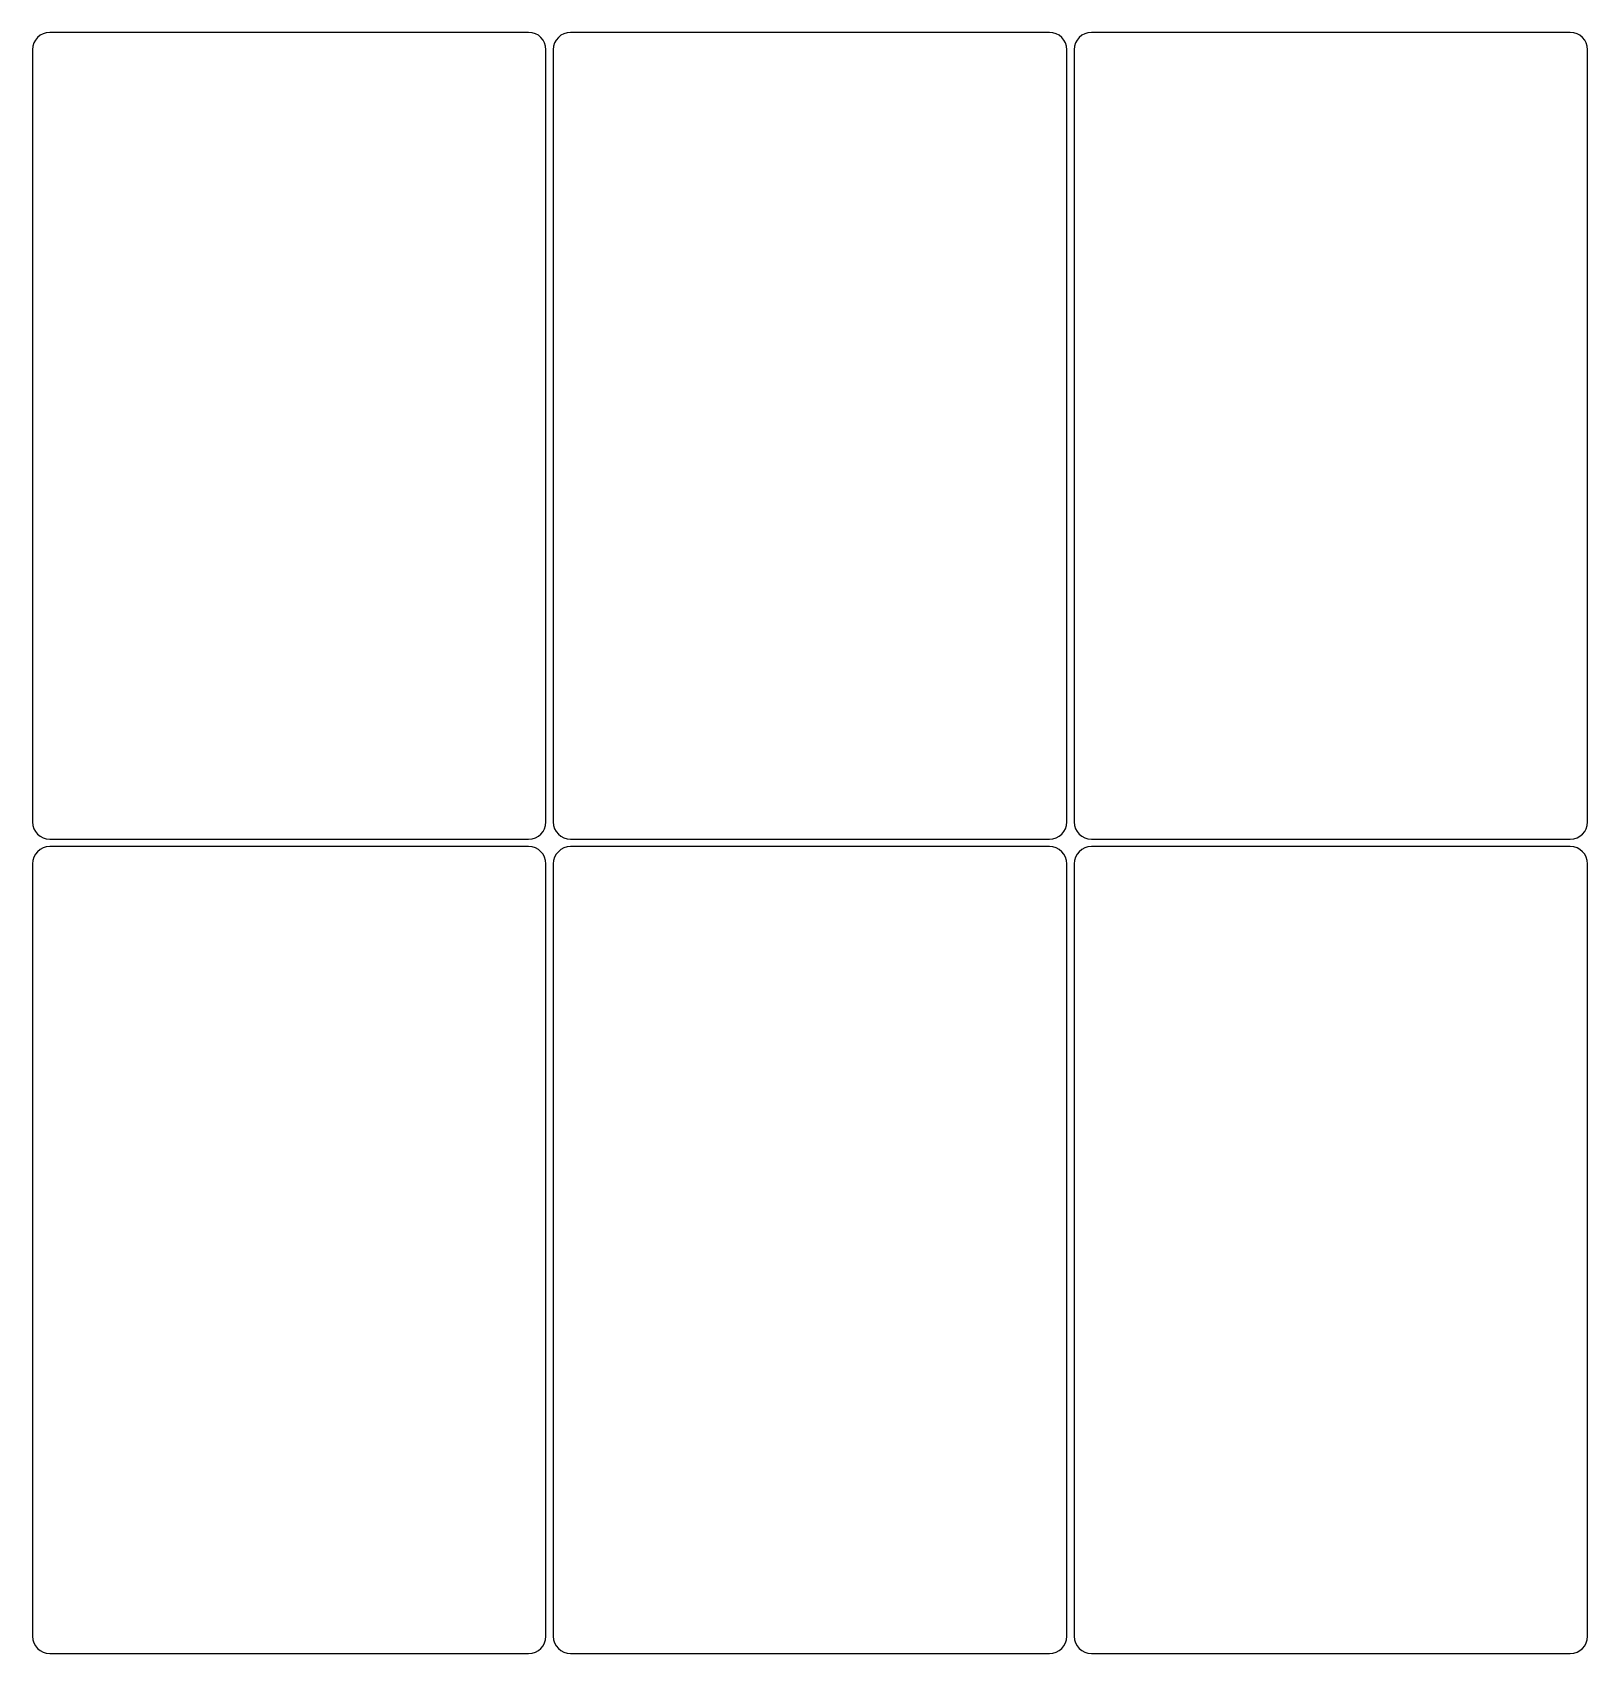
# Model space of a CAD drawing. Header units: inches. Extents: x 0.5 to 11.1, y -13.8 to -2.7.
import ezdxf

# ---------------------------------------------------------------- set-up
doc = ezdxf.new("R2010")
doc.units = ezdxf.units.IN

msp = doc.modelspace()

# ---------------------------------------------------------------- linework, layer by layer
for p, q in [((3.929, -2.743), (0.665, -2.743)), ((7.479, -2.743), (4.215, -2.743)), ((11.029, -2.743), (7.765, -2.743)), ((0.547, -2.861), (0.547, -8.125)), ((4.047, -8.125), (4.047, -2.861)), ((4.097, -2.861), (4.097, -8.125)), ((7.597, -8.125), (7.597, -2.861)), ((7.647, -2.861), (7.647, -8.125)), ((11.147, -8.125), (11.147, -2.861)), ((0.665, -8.243), (3.929, -8.243)), ((4.215, -8.243), (7.479, -8.243)), ((7.765, -8.243), (11.029, -8.243)), ((3.929, -8.293), (0.665, -8.293)), ((7.479, -8.293), (4.215, -8.293)), ((11.029, -8.293), (7.765, -8.293)), ((0.547, -8.411), (0.547, -13.675)), ((4.047, -13.675), (4.047, -8.411)), ((4.097, -8.411), (4.097, -13.675)), ((7.597, -13.675), (7.597, -8.411)), ((7.647, -8.411), (7.647, -13.675)), ((11.147, -13.675), (11.147, -8.411)), ((0.665, -13.793), (3.929, -13.793)), ((4.215, -13.793), (7.479, -13.793)), ((7.765, -13.793), (11.029, -13.793))]:
    msp.add_line(p, q)
for centre, start, end in [((0.665, -2.861), 90, 180), ((3.929, -2.861), 0, 90), ((4.215, -2.861), 90, 180), ((7.479, -2.861), 0, 90), ((7.765, -2.861), 90, 180), ((11.029, -2.861), 0, 90), ((0.665, -8.125), 180, 270), ((3.929, -8.125), 270, 360), ((4.215, -8.125), 180, 270), ((7.479, -8.125), 270, 360), ((7.765, -8.125), 180, 270), ((11.029, -8.125), 270, 360), ((0.665, -8.411), 90, 180), ((3.929, -8.411), 0, 90), ((4.215, -8.411), 90, 180), ((7.479, -8.411), 0, 90), ((7.765, -8.411), 90, 180), ((11.029, -8.411), 0, 90), ((0.665, -13.675), 180, 270), ((3.929, -13.675), 270, 360), ((4.215, -13.675), 180, 270), ((7.479, -13.675), 270, 360), ((7.765, -13.675), 180, 270), ((11.029, -13.675), 270, 360)]:
    msp.add_arc(centre, 0.118, start, end)

doc.saveas('drawing.dxf')
